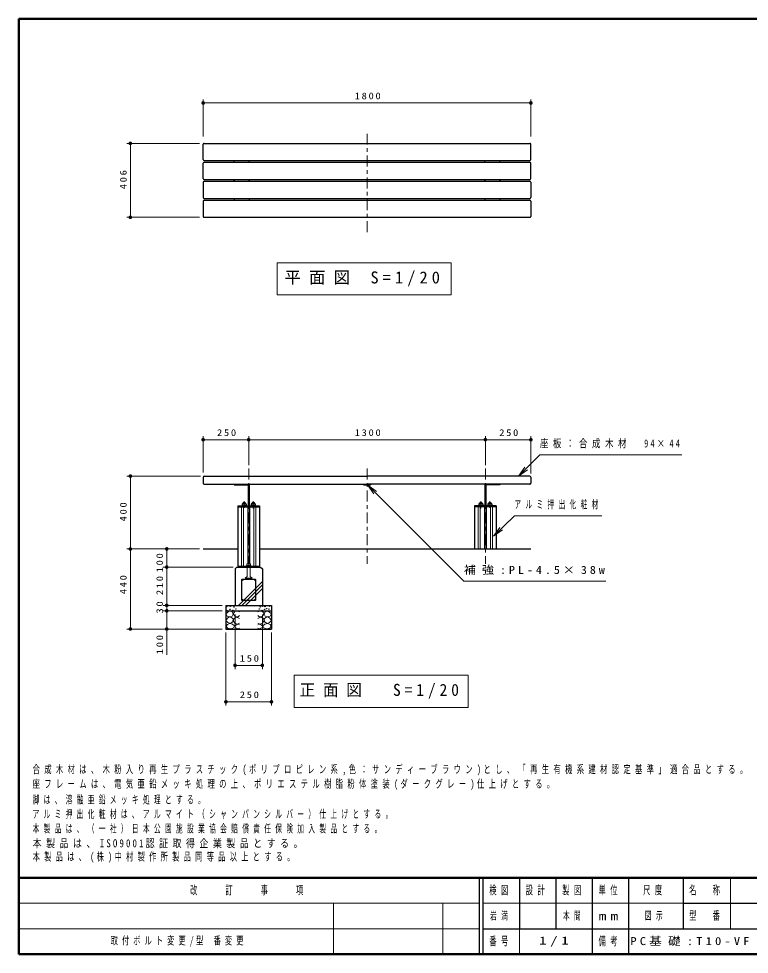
# Model space of a CAD drawing. Units: millimetres on the paper, scale 1:20. Extents: x -365 to 0, y 0 to 257.
# Drawn here: x -365 to -164.3, y 0 to 257 of the extents above; entities that cross this region are included whole.
import ezdxf

# ---------------------------------------------------------------- set-up
doc = ezdxf.new("R2010")
doc.units = ezdxf.units.MM
doc.linetypes.add('USER2', pattern=[6, 3, -1, 1, -1])
doc.layers.add('LY_1', color=7, linetype='Continuous', lineweight=13)
doc.layers.add('LY_3', color=7, linetype='Continuous', lineweight=13)
doc.styles.add('ＭＳ ゴシック', font='')
doc.styles.get('ＭＳ ゴシック').set_extended_font_data('MS Gothic')

# ---------------------------------------------------------------- blocks, each defined once
blk = doc.blocks.new('filled_dot')
at = {"color": 0, "linetype": 'Continuous', "lineweight": -2, "const_width": 1.25}
blk.add_lwpolyline([(-0.625, 0, 1), (0.625, 0, 1)], format="xyb", close=True, dxfattribs=at)

msp = doc.modelspace()

# ---------------------------------------------------------------- linework, layer by layer
at = {"layer": 'LY_1'}
for p, q in [((-314.336, 224.603), (-314.336, 234.853)), ((-224.336, 224.603), (-224.336, 234.853)), ((-314.336, 233.853), (-224.336, 233.853)), ((-315.336, 222.753), (-335.336, 222.753)), ((-334.336, 202.453), (-334.336, 222.753)), ((-315.336, 202.453), (-335.336, 202.453)), ((-293.999, 189.93), (-293.999, 181.13)), ((-246.199, 189.93), (-293.999, 189.93)), ((-246.199, 181.13), (-246.199, 189.93)), ((-293.999, 181.13), (-246.199, 181.13)), ((-314.336, 132.353), (-314.336, 142.353)), ((-314.336, 141.353), (-301.836, 141.353)), ((-301.836, 134.353), (-301.836, 142.353)), ((-301.836, 141.353), (-236.836, 141.353)), ((-236.836, 134.353), (-236.836, 142.353)), ((-236.836, 141.353), (-224.336, 141.353)), ((-224.336, 132.103), (-224.336, 142.353)), ((-227.751, 131.318), (-225.984, 133.792)), ((-315.086, 131.353), (-335.336, 131.353)), ((-334.336, 111.353), (-334.336, 131.353)), ((-227.751, 131.318), (-225.63, 133.439)), ((-225.276, 133.085), (-227.751, 131.318)), ((-267.439, 126.453), (-269.207, 128.928)), ((-269.207, 128.928), (-266.732, 127.16)), ((-269.207, 128.928), (-267.086, 126.807)), ((-303.836, 122.903), (-303.836, 106.653)), ((-303.221, 122.903), (-303.221, 106.653)), ((-300.451, 122.903), (-300.451, 106.653)), ((-299.836, 122.903), (-299.836, 106.653)), ((-238.836, 122.903), (-238.836, 111.353)), ((-238.221, 122.903), (-238.221, 111.353)), ((-235.451, 122.903), (-235.451, 111.353)), ((-234.836, 122.903), (-234.836, 111.353)), ((-234.617, 114.814), (-232.824, 117.271)), ((-234.617, 114.814), (-232.474, 116.914)), ((-232.124, 116.557), (-234.617, 114.814)), ((-315.336, 111.353), (-335.336, 111.353)), ((-334.336, 89.353), (-334.336, 111.353)), ((-324.336, 106.353), (-324.336, 111.353)), ((-306.086, 106.353), (-325.336, 106.353)), ((-324.336, 95.853), (-324.336, 106.353)), ((-304.68, 95.853), (-298.086, 102.447)), ((-303.691, 95.853), (-298.086, 101.458)), ((-302.701, 95.853), (-298.086, 100.468)), ((-309.086, 95.853), (-325.336, 95.853)), ((-309.086, 95.853), (-325.336, 95.853)), ((-324.336, 94.353), (-324.336, 95.853)), ((-309.086, 94.353), (-325.336, 94.353)), ((-324.336, 82.299), (-324.336, 94.353)), ((-305.586, 93.353), (-305.586, 78.353)), ((-298.086, 93.353), (-298.086, 78.353)), ((-309.086, 89.353), (-335.336, 89.353)), ((-308.086, 88.353), (-308.086, 68.353)), ((-295.586, 88.353), (-295.586, 68.353)), ((-298.086, 79.353), (-305.586, 79.353)), ((-289.337, 76.629), (-289.337, 67.829)), ((-241.537, 76.629), (-289.337, 76.629)), ((-241.537, 67.829), (-241.537, 76.629)), ((-295.586, 69.353), (-308.086, 69.353)), ((-289.337, 67.829), (-241.537, 67.829))]:
    msp.add_line(p, q, dxfattribs=at)
at = {"layer": 'LY_1', "linetype": 'USER2'}
for p, q in [((-269.336, 225.405), (-269.336, 198.296)), ((-301.836, 133.403), (-301.836, 107.278)), ((-269.336, 133.403), (-269.336, 107.278)), ((-236.836, 133.403), (-236.836, 107.278)), ((-303.086, 124.479), (-303.086, 122.64)), ((-300.586, 124.479), (-300.586, 122.501)), ((-238.086, 124.479), (-238.086, 122.501)), ((-235.586, 124.479), (-235.586, 122.64))]:
    msp.add_line(p, q, dxfattribs=at)
at = {"layer": 'LY_1', "color": 4, "lineweight": 25}
for p, q in [((-314.336, 218.303), (-314.336, 222.503)), ((-314.086, 222.753), (-224.586, 222.753)), ((-224.336, 218.303), (-224.336, 222.503)), ((-314.336, 213.103), (-314.336, 217.303)), ((-314.086, 218.053), (-224.586, 218.053)), ((-314.086, 217.553), (-224.586, 217.553)), ((-224.336, 213.103), (-224.336, 217.303)), ((-314.336, 212.103), (-314.336, 207.903)), ((-314.086, 212.853), (-224.586, 212.853)), ((-314.086, 212.353), (-224.586, 212.353)), ((-224.336, 212.103), (-224.336, 207.903)), ((-314.336, 206.903), (-314.336, 202.703)), ((-314.086, 207.653), (-224.586, 207.653)), ((-314.086, 207.153), (-224.586, 207.153)), ((-224.336, 206.903), (-224.336, 202.703)), ((-314.086, 202.453), (-224.586, 202.453))]:
    msp.add_line(p, q, dxfattribs=at)
at = {"layer": 'LY_1', "lineweight": 25}
for p, q in [((-305.836, 217.553), (-305.836, 218.053)), ((-301.724, 217.553), (-301.724, 218.053)), ((-236.949, 217.553), (-236.949, 218.053)), ((-232.836, 217.553), (-232.836, 218.053)), ((-305.836, 212.603), (-305.836, 212.853)), ((-305.836, 212.603), (-305.836, 212.353)), ((-301.724, 212.603), (-301.724, 212.853)), ((-301.724, 212.603), (-301.724, 212.353)), ((-236.949, 212.603), (-236.949, 212.853)), ((-236.949, 212.603), (-236.949, 212.353)), ((-232.836, 212.603), (-232.836, 212.853)), ((-232.836, 212.603), (-232.836, 212.353)), ((-305.836, 207.653), (-305.836, 207.153)), ((-301.724, 207.653), (-301.724, 207.153)), ((-236.949, 207.653), (-236.949, 207.153)), ((-232.836, 207.653), (-232.836, 207.153)), ((-314.336, 131.103), (-314.336, 129.403)), ((-314.086, 131.353), (-269.336, 131.353)), ((-224.586, 131.353), (-269.336, 131.353)), ((-224.336, 131.103), (-224.336, 129.403)), ((-314.086, 129.153), (-269.336, 129.153)), ((-305.836, 129.153), (-305.836, 128.928)), ((-305.836, 128.928), (-301.949, 128.928)), ((-301.949, 128.928), (-301.949, 123.203)), ((-301.724, 128.928), (-301.724, 123.203)), ((-270.286, 129.153), (-270.286, 128.928)), ((-270.286, 128.928), (-268.386, 128.928)), ((-224.586, 129.153), (-269.336, 129.153)), ((-268.386, 129.153), (-268.386, 128.928)), ((-236.949, 128.928), (-236.949, 123.203)), ((-232.836, 128.928), (-236.724, 128.928)), ((-236.724, 128.928), (-236.724, 123.203)), ((-232.836, 129.153), (-232.836, 128.928)), ((-303.611, 123.703), (-303.611, 123.203)), ((-303.611, 123.703), (-302.561, 123.703)), ((-302.561, 123.703), (-302.561, 123.203)), ((-301.111, 123.703), (-300.061, 123.703)), ((-301.111, 123.703), (-301.111, 123.203)), ((-300.061, 123.703), (-300.061, 123.203)), ((-237.561, 123.703), (-238.611, 123.703)), ((-238.611, 123.703), (-238.611, 123.203)), ((-237.561, 123.703), (-237.561, 123.203)), ((-236.111, 123.703), (-236.111, 123.203)), ((-235.061, 123.703), (-236.111, 123.703)), ((-235.061, 123.703), (-235.061, 123.203)), ((-304.836, 123.203), (-304.836, 106.653)), ((-304.836, 123.203), (-298.836, 123.203)), ((-304.836, 122.903), (-298.836, 122.903)), ((-303.611, 123.303), (-302.561, 123.303)), ((-302.086, 122.903), (-302.086, 107.218)), ((-301.586, 122.903), (-301.586, 107.218)), ((-301.111, 123.303), (-300.061, 123.303)), ((-298.836, 123.203), (-298.836, 106.653)), ((-239.836, 123.203), (-239.836, 111.353)), ((-233.836, 123.203), (-239.836, 123.203)), ((-233.836, 122.903), (-239.836, 122.903)), ((-237.561, 123.303), (-238.611, 123.303)), ((-237.086, 122.903), (-237.086, 111.353)), ((-236.586, 122.903), (-236.586, 111.353)), ((-235.061, 123.303), (-236.111, 123.303)), ((-233.836, 123.203), (-233.836, 111.353)), ((-314.336, 111.353), (-304.836, 111.353)), ((-298.836, 111.353), (-224.336, 111.353)), ((-305.586, 105.853), (-305.086, 106.353)), ((-305.586, 105.853), (-305.586, 95.853)), ((-305.086, 106.353), (-298.586, 106.353)), ((-304.961, 106.353), (-298.711, 106.353)), ((-304.836, 106.653), (-298.836, 106.653)), ((-303.711, 106.653), (-303.711, 106.353)), ((-299.961, 106.653), (-299.961, 106.353)), ((-298.586, 106.353), (-298.086, 105.853)), ((-298.086, 105.853), (-298.086, 95.853)), ((-303.736, 97.353), (-303.736, 102.853)), ((-303.586, 103.003), (-300.086, 103.003)), ((-299.936, 102.853), (-299.936, 97.353)), ((-308.086, 95.853), (-308.086, 89.353)), ((-308.086, 95.853), (-295.586, 95.853)), ((-300.086, 97.203), (-303.586, 97.203)), ((-295.586, 95.853), (-295.586, 89.353)), ((-308.086, 94.353), (-295.586, 94.353)), ((-308.086, 89.353), (-295.586, 89.353))]:
    msp.add_line(p, q, dxfattribs=at)
at = {"layer": 'LY_1', "color": 32}
for p, q in [((-302.436, 106.768), (-302.436, 106.653)), ((-302.436, 106.768), (-301.236, 106.768)), ((-302.361, 107.218), (-302.361, 106.768)), ((-302.361, 107.218), (-301.311, 107.218)), ((-302.286, 106.353), (-302.286, 103.803)), ((-301.836, 107.218), (-301.836, 106.768)), ((-301.386, 106.353), (-301.386, 103.803)), ((-301.311, 107.218), (-301.311, 106.768)), ((-301.236, 106.768), (-301.236, 106.653)), ((-302.286, 103.803), (-302.786, 103.353)), ((-300.886, 103.353), (-302.786, 103.353)), ((-300.886, 103.353), (-301.386, 103.803))]:
    msp.add_line(p, q, dxfattribs=at)
at = {"layer": 'LY_1'}
for points in [[(-227.751, 131.318), (-221.864, 137.205), (-182.85, 137.205)], [(-269.207, 128.928), (-242.732, 102.453), (-203.718, 102.453)], [(-234.617, 114.814), (-228.86, 120.456), (-204.86, 120.456)], [(-304.365, 94.038), (-305.221, 94.355), (-305.76, 94.086), (-306.076, 93.484), (-305.49, 92.723), (-304.714, 92.66), (-304.365, 93.056)], [(-304.381, 92.232), (-305.142, 92.628), (-305.775, 92.375), (-306.076, 91.725), (-305.633, 90.949), (-304.872, 90.711), (-304.381, 90.917)], [(-299.307, 94.038), (-298.451, 94.355), (-297.913, 94.086), (-297.596, 93.484), (-298.182, 92.723), (-298.958, 92.66), (-299.307, 93.056)], [(-299.291, 92.232), (-298.53, 92.628), (-297.897, 92.375), (-297.596, 91.725), (-298.039, 90.949), (-298.8, 90.711), (-299.291, 90.917)], [(-304.365, 90.505), (-305.031, 90.711), (-305.68, 90.157), (-305.506, 89.761), (-304.777, 89.396), (-304.365, 89.555)], [(-299.307, 90.505), (-298.641, 90.711), (-297.992, 90.157), (-298.166, 89.761), (-298.895, 89.396), (-299.307, 89.555)]]:
    msp.add_lwpolyline(points, dxfattribs=at)
for points in [[(-306.964, 94.323), (-307.597, 94.022), (-308.073, 93.547), (-307.772, 92.85), (-307.043, 92.707), (-306.346, 92.866), (-306.092, 93.452), (-306.282, 93.959)], [(-307.09, 92.676), (-307.629, 92.327), (-308.073, 91.646), (-307.566, 91.186), (-306.9, 90.87), (-306.203, 91.313), (-306.124, 92.153), (-306.532, 92.515)], [(-296.708, 94.323), (-296.075, 94.022), (-295.6, 93.547), (-295.901, 92.85), (-296.629, 92.707), (-297.326, 92.866), (-297.58, 93.452), (-297.39, 93.959)], [(-296.582, 92.676), (-296.043, 92.327), (-295.6, 91.646), (-296.106, 91.186), (-296.772, 90.87), (-297.469, 91.313), (-297.548, 92.153), (-297.14, 92.515)], [(-307.131, 90.879), (-307.7, 90.56), (-308.038, 90.137), (-307.634, 89.571), (-306.692, 89.368), (-305.976, 89.687), (-305.703, 90.192), (-306.242, 90.648)], [(-296.541, 90.879), (-295.972, 90.56), (-295.634, 90.137), (-296.038, 89.571), (-296.98, 89.368), (-297.696, 89.687), (-297.969, 90.192), (-297.43, 90.648)]]:
    msp.add_lwpolyline(points, close=True, dxfattribs=at)
at = {"layer": 'LY_1', "lineweight": 25}
for centre, radius in [((-303.586, 102.853), 0.15), ((-300.086, 102.853), 0.15), ((-307.81, 95.528), 0.05), ((-306.853, 95.582), 0.05), ((-305.856, 95.366), 0.05), ((-303.586, 97.353), 0.15), ((-300.086, 97.353), 0.15), ((-298.682, 95.398), 0.05), ((-298.092, 95.595), 0.05), ((-297.324, 95.474), 0.05), ((-296.151, 95.541), 0.05), ((-307.85, 94.517), 0.05), ((-306.988, 94.76), 0.05), ((-306.193, 94.477), 0.05), ((-305.344, 94.814), 0.05), ((-298.909, 94.83), 0.05), ((-298.214, 94.477), 0.05), ((-297.418, 94.773), 0.05), ((-296.92, 94.948), 0.05), ((-296.259, 94.8), 0.05)]:
    msp.add_circle(centre, radius, dxfattribs=at)
at = {"layer": 'LY_1', "color": 4, "lineweight": 25}
for centre, start, end in [((-314.086, 222.503), 90, 180), ((-224.586, 222.503), 0, 90), ((-314.086, 218.303), 180, 270), ((-314.086, 217.303), 90, 180), ((-224.586, 218.303), 270, 0), ((-224.586, 217.303), 0, 90), ((-314.086, 213.103), 180, 270), ((-314.086, 212.103), 90, 180), ((-224.586, 213.103), 270, 0), ((-224.586, 212.103), 0, 90), ((-314.086, 207.903), 180, 270), ((-314.086, 206.903), 90, 180), ((-224.586, 207.903), 270, 0), ((-224.586, 206.903), 0, 90), ((-314.086, 202.703), 180, 270), ((-224.586, 202.703), 270, 0)]:
    msp.add_arc(centre, 0.25, start, end, dxfattribs=at)
at = {"layer": 'LY_1', "lineweight": 25}
for centre, radius, start, end in [((-314.086, 131.103), 0.25, 90, 180), ((-224.586, 131.103), 0.25, 0, 89.99998), ((-314.086, 129.403), 0.25, 179.99999, 270), ((-301.949, 128.928), 0.225, 0, 90), ((-236.724, 128.928), 0.225, 90, 180), ((-224.586, 129.403), 0.25, 270, 0.00001), ((-303.086, 123.703), 0.425, 0, 180), ((-300.586, 123.703), 0.425, 0, 180), ((-238.086, 123.703), 0.425, 360, 180), ((-235.586, 123.703), 0.425, 360, 180)]:
    msp.add_arc(centre, radius, start, end, dxfattribs=at)
at = {"layer": 'LY_3', "lineweight": 50}
for p, q in [((-365, 257), (-365, 0)), ((0, 257), (-365, 257)), ((-365, 21), (0, 21)), ((-365, 0), (0, 0))]:
    msp.add_line(p, q, dxfattribs=at)
at = {"layer": 'LY_3', "color": 211, "lineweight": 25}
for p, q in [((-238.5, 21), (-238.5, 0)), ((-237.5, 21), (-237.5, 0)), ((-227.5, 21), (-227.5, 7)), ((-217.5, 21), (-217.5, 7)), ((-207.5, 21), (-207.5, 0)), ((-197.5, 21), (-197.5, 7)), ((-182.5, 21), (-182.5, 7)), ((-182.5, 14), (-70, 14)), ((-237.5, 7), (0, 7))]:
    msp.add_line(p, q, dxfattribs=at)
at = {"layer": 'LY_3'}
for p, q in [((-169.5, 21), (-169.5, 7)), ((-365, 14), (-238.5, 14)), ((-278.5, 14), (-278.5, 0)), ((-248.5, 14), (-248.5, 0)), ((-237.5, 14), (-182.5, 14)), ((-365, 7), (-238.5, 7)), ((-227.5, 7), (-227.5, 0))]:
    msp.add_line(p, q, dxfattribs=at)
at = {"layer": 'LY_3', "lineweight": 25}
msp.add_line((-197.5, 7), (-197.5, 0), dxfattribs=at)

# ---------------------------------------------------------------- block references
at = {"layer": 'LY_1', "xscale": 0.4, "yscale": 0.4}
for p in [(-314.336, 233.853), (-314.336, 141.353), (-305.586, 79.353), (-308.086, 69.353)]:
    msp.add_blockref('filled_dot', p, dxfattribs=at)
for p, rotation in [((-224.336, 233.853), 180), ((-334.336, 222.753), 270), ((-334.336, 202.453), 90), ((-301.836, 141.353), 180), ((-236.836, 141.353), 180), ((-224.336, 141.353), 180), ((-334.336, 131.353), 270), ((-334.336, 111.353), 270), ((-324.336, 111.353), 270), ((-324.336, 106.353), 90), ((-324.336, 95.853), 90), ((-324.336, 95.853), 270), ((-324.336, 94.353), 270), ((-334.336, 89.353), 90), ((-324.336, 89.353), 90), ((-298.086, 79.353), 180), ((-295.586, 69.353), 180)]:
    msp.add_blockref('filled_dot', p, dxfattribs=dict(at, rotation=rotation))

# ---------------------------------------------------------------- texts
at = {"layer": 'LY_1', "style": 'ＭＳ ゴシック'}
for s, insert, char_height, attachment_point in [('\\T1.33;\\W1.15;1800', (-268.915, 234.853), 1.833, 8), ('\\T1.5;平面図\\~S=1/20', (-270.099, 185.53), 3.299, 5), ('\\T1.33;\\W1.15;250', (-307.671, 142.353), 1.833, 8), ('\\T1.33;\\W1.15;1300', (-268.915, 142.353), 1.833, 8), ('\\T1.33;\\W1.15;250', (-230.171, 142.353), 1.833, 8), ('\\T1.55;\\W0.75;座板：合成木材\u300094×44', (-221.85, 140.205), 2.199, 4), ('\\T1.64;\\W0.6;アルミ押出化粧材', (-228.86, 123.456), 2.199, 4), ('\\T1.5;\\W1.1;補強:PL-4.5×38w', (-242.718, 105.453), 2.199, 4), ('\\T1.33;\\W1.15;150', (-301.415, 80.353), 1.833, 8), ('\\T1.5;\\W0.95;正面図\u3000S=1/20', (-265.437, 72.229), 3.299, 5), ('\\T1.33;\\W1.15;250', (-301.421, 70.353), 1.833, 8), ('\\T1.6;\\W0.65;合成木材は、木粉入り再生プラスチック(ポリプロピレン系,色：サンディーブラウン)とし、「再生有機系建材認定基準」適合品とする。', (-361.181, 49.141), 2.199, 7), ('\\T1.6;\\W0.65;座フレームは、電気亜鉛メッキ処理の上、ポリエステル樹脂粉体塗装(ダークグレー)仕上げとする。', (-361.181, 45.141), 2.199, 7), ('\\T1.64;\\W0.6;脚は、溶融亜鉛メッキ処理とする。', (-361.181, 41.141), 2.199, 7), ('\\T1.64;\\W0.6;アルミ押出化粧材は、アルマイト（シャンパンシルバー）仕上げとする。', (-361.181, 37.141), 2.199, 7), ('\\T1.64;\\W0.6;本製品は、（一社）日本公園施設業協会賠償責任保険加入製品とする。', (-361.181, 33.141), 2.199, 7), ('\\T1.5;\\W0.8;本製品は、ISO9001認証取得企業製品とする。', (-361.181, 29.141), 2.199, 7), ('\\T1.58;\\W0.65;本製品は、(株)中村製作所製品同等品以上とする。', (-361.181, 25.141), 2.199, 7), ('\\T1.64;\\W0.6;岩満', (-232.5, 10.5), 2.199, 5), ('\\T1.64;\\W0.6;本間', (-212.5, 10.5), 2.199, 5), ('\\T1.64;\\W0.6;図示', (-190, 10.5), 2.199, 5), ('\\T1.55;\\W0.65;取付ボルト変更/型\\~番変更', (-339.75, 3.5), 2.199, 4), ('\\T1.5;\\W1.35;1/1', (-217.5, 3.5), 2.199, 5), ('\\T1.5;\\W1.15;PC基礎:T10-VF', (-197, 3.5), 2.199, 4)]:
    msp.add_mtext(s, dxfattribs=dict(at, insert=insert, char_height=char_height, attachment_point=attachment_point))
at = {"layer": 'LY_1', "char_height": 1.833, "attachment_point": 8, "rotation": 90, "style": 'ＭＳ ゴシック'}
for s, insert in [('\\T1.33;\\W1.15;406', (-335.336, 213.018)), ('\\T1.33;\\W1.15;400', (-335.336, 121.77)), ('\\T1.33;\\W1.15;100', (-325.336, 107.779)), ('\\T1.33;\\W1.15;440', (-335.336, 101.768)), ('\\T1.33;\\W1.15;210', (-325.336, 101.524)), ('\\T1.34;\\W1.15;30', (-325.336, 95.531)), ('\\T1.33;\\W1.15;100', (-325.336, 85.299))]:
    msp.add_mtext(s, dxfattribs=dict(at, insert=insert))
at = {"layer": 'LY_3', "color": 4, "char_height": 2.346, "attachment_point": 5, "style": 'ＭＳ ゴシック'}
for s, insert in [('\\T1.64;\\W0.6;改\u3000\u3000訂\u3000\u3000事\u3000\u3000項', (-301.75, 17.5)), ('\\T1.64;\\W0.6;検図', (-232.5, 17.5)), ('\\T1.64;\\W0.6;設計', (-222.5, 17.5)), ('\\T1.64;\\W0.6;製図', (-212.5, 17.5)), ('\\T1.64;\\W0.6;単位', (-202.5, 17.5)), ('\\T1.64;\\W0.6;尺度', (-190.25, 17.5)), ('\\T1.64;\\W0.6;名\u3000称', (-176, 17.5)), ('\\T1.5;\\W1.35;mm', (-202.5, 10.5)), ('\\T1.64;\\W0.6;型\u3000番', (-176, 10.5)), ('\\T1.64;\\W0.6;備考', (-202.5, 3.5)), ('\\T1.64;\\W0.6;番号', (-232.5, 3.5))]:
    msp.add_mtext(s, dxfattribs=dict(at, insert=insert))

doc.saveas('drawing.dxf')
